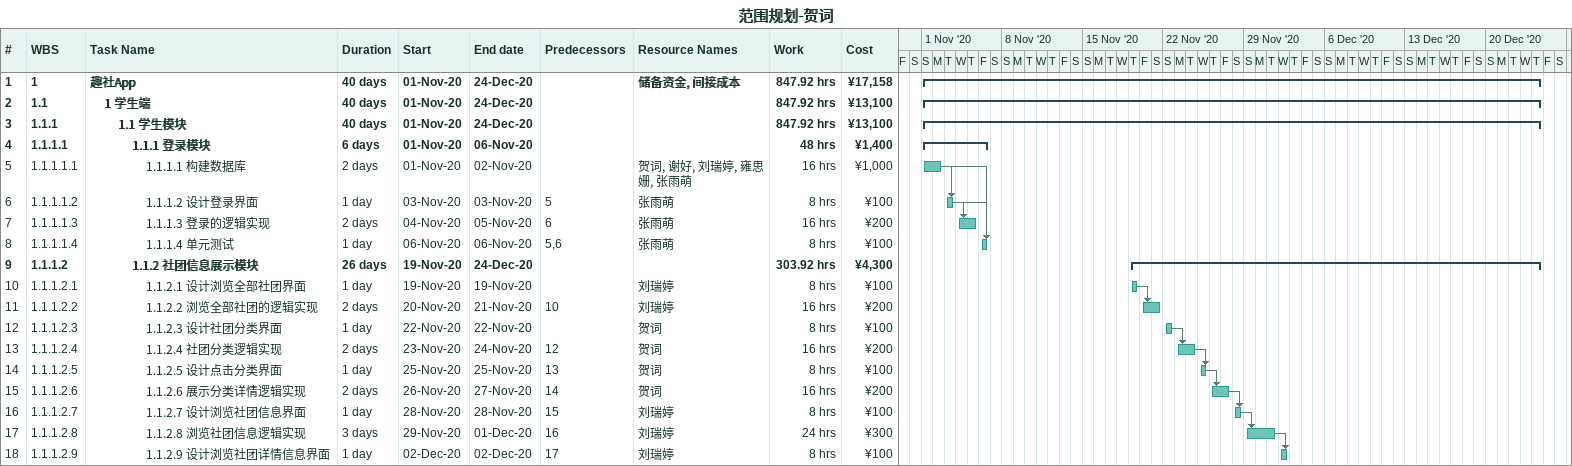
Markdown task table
范围规划-贺词

| ID | WBS | Task | Duration | Start | Finish | Predecessors | Resources | Work (h) | Cost (¥) |
|---|---|---|---|---|---|---|---|---|---|
| 1 | 1 | **趣社App** | 40d | 2020-11-01 | 2020-12-24 |  | 储备资金, 间接成本 | 847.92 | 17158 |
| 2 | 1.1 | **1 学生端** | 40d | 2020-11-01 | 2020-12-24 |  |  | 847.92 | 13100 |
| 3 | 1.1.1 | **1.1 学生模块** | 40d | 2020-11-01 | 2020-12-24 |  |  | 847.92 | 13100 |
| 4 | 1.1.1.1 | **1.1.1 登录模块** | 6d | 2020-11-01 | 2020-11-06 |  |  | 48 | 1400 |
| 5 | 1.1.1.1.1 | 1.1.1.1 构建数据库 | 2d | 2020-11-01 | 2020-11-02 |  | 贺词, 谢好, 刘瑞婷, 雍思姗, 张雨萌 | 16 | 1000 |
| 6 | 1.1.1.1.2 | 1.1.1.2 设计登录界面 | 1d | 2020-11-03 | 2020-11-03 | 5 | 张雨萌 | 8 | 100 |
| 7 | 1.1.1.1.3 | 1.1.1.3 登录的逻辑实现 | 2d | 2020-11-04 | 2020-11-05 | 6 | 张雨萌 | 16 | 200 |
| 8 | 1.1.1.1.4 | 1.1.1.4 单元测试 | 1d | 2020-11-06 | 2020-11-06 | 5, 6 | 张雨萌 | 8 | 100 |
| 9 | 1.1.1.2 | **1.1.2 社团信息展示模块** | 26d | 2020-11-19 | 2020-12-24 |  |  | 303.92 | 4300 |
| 10 | 1.1.1.2.1 | 1.1.2.1 设计浏览全部社团界面 | 1d | 2020-11-19 | 2020-11-19 |  | 刘瑞婷 | 8 | 100 |
| 11 | 1.1.1.2.2 | 1.1.2.2 浏览全部社团的逻辑实现 | 2d | 2020-11-20 | 2020-11-21 | 10 | 刘瑞婷 | 16 | 200 |
| 12 | 1.1.1.2.3 | 1.1.2.3 设计社团分类界面 | 1d | 2020-11-22 | 2020-11-22 |  | 贺词 | 8 | 100 |
| 13 | 1.1.1.2.4 | 1.1.2.4 社团分类逻辑实现 | 2d | 2020-11-23 | 2020-11-24 | 12 | 贺词 | 16 | 200 |
| 14 | 1.1.1.2.5 | 1.1.2.5 设计点击分类界面 | 1d | 2020-11-25 | 2020-11-25 | 13 | 贺词 | 8 | 100 |
| 15 | 1.1.1.2.6 | 1.1.2.6 展示分类详情逻辑实现 | 2d | 2020-11-26 | 2020-11-27 | 14 | 贺词 | 16 | 200 |
| 16 | 1.1.1.2.7 | 1.1.2.7 设计浏览社团信息界面 | 1d | 2020-11-28 | 2020-11-28 | 15 | 刘瑞婷 | 8 | 100 |
| 17 | 1.1.1.2.8 | 1.1.2.8 浏览社团信息逻辑实现 | 3d | 2020-11-29 | 2020-12-01 | 16 | 刘瑞婷 | 24 | 300 |
| 18 | 1.1.1.2.9 | 1.1.2.9 设计浏览社团详情信息界面 | 1d | 2020-12-02 | 2020-12-02 | 17 | 刘瑞婷 | 8 | 100 |
